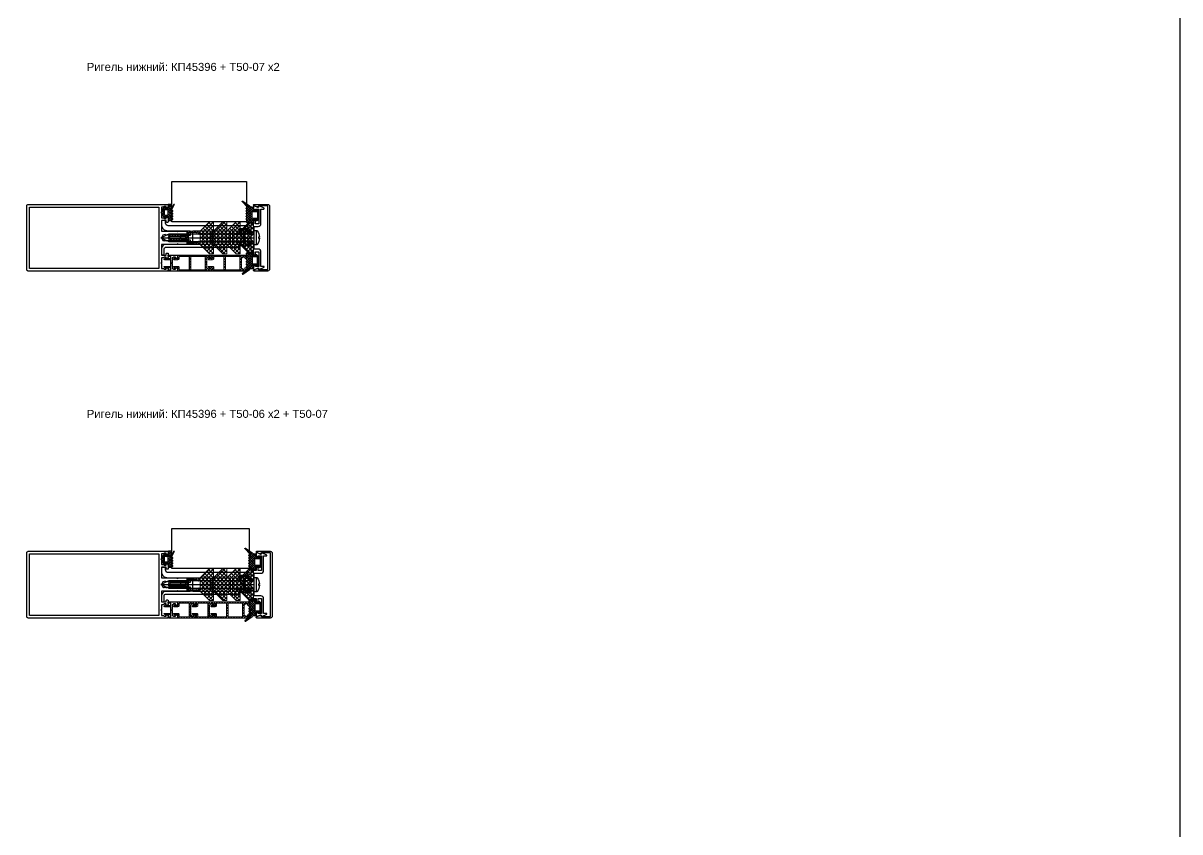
# Model space of a CAD drawing. Header units: millimetres. Extents: x 1744 to 18744, y -2272 to 2782.
# Drawn here: x 17877 to 18744, y 1364 to 1970 of the extents above; entities that cross this region are included whole.
import ezdxf

# ---------------------------------------------------------------- set-up
doc = ezdxf.new("R2010")
doc.units = ezdxf.units.MM
doc.layers.add('Steklopaket', color=5, linetype='Continuous')
doc.layers.add('подписи', color=7, linetype='Continuous')
doc.layers.add('Уплотнители', color=1, linetype='Continuous', lineweight=20)
doc.layers.add('Штриховка', color=1, linetype='Continuous', lineweight=5)
doc.styles.get("Standard").update_dxf_attribs({"font": 'arial.ttf'})

# ---------------------------------------------------------------- blocks, each defined once
blk = doc.blocks.new('КП45550')
at = {"color": 217, "true_color": 0x93278f}
blk.add_lwpolyline([(-5, 6.38, -0.198912), (-4.91, 6.59), (-4.5, 7), (-4.91, 7.41, -0.198912), (-5, 7.62), (-5, 19), (-13, 19), (-13, 15.5), (-12, 15.5, -0.414214), (-11.5, 15), (-11.5, 14.5, -0.414214), (-12, 14), (-14.43, 14, -0.116434), (-14.56, 14.03), (-15.33, 14.42, -0.284079), (-15.5, 14.69), (-15.5, 15.2, -0.414214), (-15.2, 15.5), (-14.5, 15.5), (-14.5, 17), (-14.91, 17.41, -0.198912), (-15, 17.62), (-15, 19), (-18.56, 19, -0.284079), (-18.83, 19.17), (-19, 19.5), (-19.17, 19.17, -0.284079), (-19.44, 19), (-23, 19), (-23, 17.62, -0.198912), (-23.09, 17.41), (-23.5, 17), (-23.5, 15.5), (-22.8, 15.5, -0.414214), (-22.5, 15.2), (-22.5, 14.69, -0.284079), (-22.67, 14.42), (-23.44, 14.03, -0.116434), (-23.57, 14), (-24.5, 14, -0.414214), (-25, 14.5), (-25, 119, -0.414214), (-24, 120), (24, 120, -0.414214), (25, 119), (25, 14.5, -0.414214), (24.5, 14), (23.57, 14, -0.116434), (23.44, 14.03), (22.67, 14.42, -0.284079), (22.5, 14.69), (22.5, 15.2, -0.414214), (22.8, 15.5), (23.5, 15.5), (23.5, 17), (23.09, 17.41, -0.198912), (23, 17.62), (23, 19), (19.44, 19, -0.284079), (19.17, 19.17), (19, 19.5), (18.83, 19.17, -0.284079), (18.56, 19), (15, 19), (15, 17.62, -0.198912), (14.91, 17.41), (14.5, 17), (14.5, 15.5), (15.2, 15.5, -0.414214), (15.5, 15.2), (15.5, 14.69, -0.284079), (15.33, 14.42), (14.56, 14.03, -0.116434), (14.43, 14), (12, 14, -0.414214), (11.5, 14.5), (11.5, 15, -0.414214), (12, 15.5), (13, 15.5), (13, 19), (5, 19), (5, 7.62, -0.198912), (4.91, 7.41), (4.5, 7), (4.91, 6.59, -0.198912), (5, 6.38), (5, 0.5, -0.414214), (4.5, 0), (3.12, 0, -0.198912), (2.91, 0.09), (2.09, 0.91, -0.198912), (2, 1.12), (2, 1.46, -0.284079), (2.17, 1.73), (2.5, 1.9), (2.17, 2.07, -0.284079), (2, 2.34), (2, 3.26, -0.284079), (2.17, 3.53), (2.5, 3.7), (2.17, 3.87, -0.284079), (2, 4.14), (2, 5.06, -0.284079), (2.17, 5.33), (2.5, 5.5), (2.17, 5.67, -0.284079), (2, 5.94), (2, 6.86, -0.284079), (2.17, 7.13), (2.5, 7.3), (2.17, 7.47, -0.284079), (2, 7.74), (2, 8.66, -0.284079), (2.17, 8.93), (2.5, 9.1), (2.17, 9.27, -0.284079), (2, 9.54), (2, 10.46, -0.284079), (2.17, 10.73), (2.5, 10.9), (2.17, 11.07, -0.284079), (2, 11.34), (2, 12.26, -0.284079), (2.17, 12.53), (2.5, 12.7), (2.17, 12.87, -0.284079), (2, 13.14), (2, 14.06, -0.284079), (2.17, 14.33), (2.5, 14.5), (2.17, 14.67, -0.284079), (2, 14.94), (2, 15.86, -0.284079), (2.17, 16.13), (2.5, 16.3), (2, 18), (0, 19), (-2, 18), (-2, 17.64, -0.284079), (-2.17, 17.37), (-2.5, 17.2), (-2.17, 17.03, -0.284079), (-2, 16.76), (-2, 15.84, -0.284079), (-2.17, 15.57), (-2.5, 15.4), (-2.17, 15.23, -0.284079), (-2, 14.96), (-2, 14.04, -0.284079), (-2.17, 13.77), (-2.5, 13.6), (-2.17, 13.43, -0.284079), (-2, 13.16), (-2, 12.24, -0.284079), (-2.17, 11.97), (-2.5, 11.8), (-2.17, 11.63, -0.284079), (-2, 11.36), (-2, 10.44, -0.284079), (-2.17, 10.17), (-2.5, 10), (-2.17, 9.83, -0.284079), (-2, 9.56), (-2, 8.64, -0.284079), (-2.17, 8.37), (-2.5, 8.2), (-2.17, 8.03, -0.284079), (-2, 7.76), (-2, 6.84, -0.284079), (-2.17, 6.57), (-2.5, 6.4), (-2.17, 6.23, -0.284079), (-2, 5.96), (-2, 5.04, -0.284079), (-2.17, 4.77), (-2.5, 4.6), (-2.17, 4.43, -0.284079), (-2, 4.16), (-2, 3.24, -0.284079), (-2.17, 2.97), (-2.5, 2.8), (-2.17, 2.63, -0.284079), (-2, 2.36), (-2, 1.12, -0.198912), (-2.09, 0.91), (-2.91, 0.09, -0.198912), (-3.12, 0), (-4.5, 0, -0.414214), (-5, 0.5)], format="xyb", close=True, dxfattribs=at)
blk.add_lwpolyline([(23, 21), (-23, 21), (-23, 118), (23, 118)], close=True, dxfattribs=at)
blk = doc.blocks.new('ТПУ-6001')
at = {"true_color": 0xafd9aa}
h = blk.add_hatch(dxfattribs=at)
h.set_pattern_fill('ANSI37', color=9, scale=10, angle=180, style=0)
h.set_pattern_definition([(225, (-3851.2058, 2316.4733), (0.88388348, -0.88388348), []), (315, (-3851.2058, 2316.4733), (0.88388348, 0.88388348), [])])
edge = h.paths.add_edge_path(flags=16)
edge.add_line((1.75, -1), (-1.75, -1))
edge.add_arc((-1.75, -1.25), 0.25, 90, 180)
edge.add_line((-2, -1.25), (-2, -3.75))
edge.add_arc((-1.75, -3.75), 0.25, 180, 270)
edge.add_line((-1.75, -4), (1.75, -4))
edge.add_arc((1.75, -3.75), 0.25, 270, 360)
edge.add_line((2, -3.75), (2, -1.25))
edge.add_arc((1.75, -1.25), 0.25, 0, 90)
edge = h.paths.add_edge_path()
edge.add_line((2.37, -5.66), (4.04, -6.57))
edge.add_arc((4.16, -6.35), 0.25, 241.51963, 270)
edge.add_line((4.16, -6.6), (5.75, -6.6))
edge.add_arc((5.75, -6.35), 0.25, 270, 360)
edge.add_line((6, -6.35), (6, -4.25))
edge.add_arc((5.75, -4.25), 0.25, 0, 90)
edge.add_line((5.75, -4), (3.25, -4))
edge.add_arc((3.25, -3.75), 0.25, 180, 270, ccw=False)
edge.add_line((3, -3.75), (3, -2.25))
edge.add_arc((3.25, -2.25), 0.25, 90, 180, ccw=False)
edge.add_line((3.25, -2), (3.9, -2))
edge.add_arc((3.9, -1.75), 0.25, 270, 405.06464)
edge.add_line((4.08, -1.57), (2.57, -0.07))
edge.add_arc((2.4, -0.25), 0.25, 45.06464, 90)
edge.add_line((2.4, 0), (-2.4, 0))
edge.add_arc((-2.4, -0.25), 0.25, 90, 134.93536)
edge.add_line((-2.57, -0.07), (-4.08, -1.57))
edge.add_arc((-3.9, -1.75), 0.25, 134.93536, 270)
edge.add_line((-3.9, -2), (-3.25, -2))
edge.add_arc((-3.25, -2.25), 0.25, 0, 90, ccw=False)
edge.add_line((-3, -2.25), (-3, -3.75))
edge.add_arc((-3.25, -3.75), 0.25, -90, 0, ccw=False)
edge.add_line((-3.25, -4), (-5.75, -4))
edge.add_arc((-5.75, -4.25), 0.25, 90, 180)
edge.add_line((-6, -4.25), (-6, -6.5))
edge.add_arc((-5.75, -6.5), 0.25, 180, 225)
edge.add_line((-5.93, -6.67), (-5.18, -7.42))
edge.add_arc((-5, -7.25), 0.25, 225, 315)
edge.add_line((-4.82, -7.42), (-4.18, -6.78))
edge.add_arc((-4, -6.95), 0.25, 45, 135, ccw=False)
edge.add_line((-3.82, -6.78), (-3.18, -7.42))
edge.add_arc((-3, -7.25), 0.25, 225, 315)
edge.add_line((-2.82, -7.42), (-2.18, -6.78))
edge.add_arc((-2, -6.95), 0.25, 45, 135, ccw=False)
edge.add_line((-1.82, -6.78), (-1.18, -7.42))
edge.add_arc((-1, -7.25), 0.25, 225, 315)
edge.add_line((-0.82, -7.42), (-0.18, -6.78))
edge.add_arc((0, -6.95), 0.25, 45, 135, ccw=False)
edge.add_line((0.18, -6.78), (0.82, -7.42))
edge.add_arc((1, -7.25), 0.25, 225, 315)
edge.add_line((1.18, -7.42), (1.87, -6.73))
edge.add_arc((2.04, -6.91), 0.25, 61.51963, 135, ccw=False)
edge.add_line((2.16, -6.69), (5.63, -8.57))
edge.add_arc((5.75, -8.35), 0.25, 241.51963, 421.51963)
edge.add_line((5.87, -8.13), (2.13, -6.1))
edge.add_arc((2.25, -5.88), 0.25, 61.51963, 241.51963, ccw=False)
at = {"color": 9, "true_color": 0xafd9aa}
for points in [[(2.37, -5.66), (4.04, -6.57, 0.124913), (4.16, -6.6), (5.75, -6.6, 0.414214), (6, -6.35), (6, -4.25, 0.414214), (5.75, -4), (3.25, -4, -0.414214), (3, -3.75), (3, -2.25, -0.414214), (3.25, -2), (3.9, -2, 0.668587), (4.08, -1.57), (2.57, -0.07, 0.198619), (2.4, 0), (-2.4, 0, 0.198619), (-2.57, -0.07), (-4.08, -1.57, 0.668587), (-3.9, -2), (-3.25, -2, -0.414214), (-3, -2.25), (-3, -3.75, -0.414214), (-3.25, -4), (-5.75, -4, 0.414214), (-6, -4.25), (-6, -6.5, 0.198912), (-5.93, -6.67), (-5.18, -7.42, 0.414214), (-4.82, -7.42), (-4.18, -6.78, -0.414214), (-3.82, -6.78), (-3.18, -7.42, 0.414214), (-2.82, -7.42), (-2.18, -6.78, -0.414214), (-1.82, -6.78), (-1.18, -7.42, 0.414214), (-0.82, -7.42), (-0.18, -6.78, -0.414214), (0.18, -6.78), (0.82, -7.42, 0.414214), (1.18, -7.42), (1.87, -6.73, -0.332076), (2.16, -6.69), (5.63, -8.57, 1), (5.87, -8.13), (2.13, -6.1, -1)], [(1.75, -1), (-1.75, -1, 0.414214), (-2, -1.25), (-2, -3.75, 0.414214), (-1.75, -4), (1.75, -4, 0.414214), (2, -3.75), (2, -1.25, 0.414214)]]:
    blk.add_lwpolyline(points, format="xyb", close=True, dxfattribs=at)
blk = doc.blocks.new('КПС 758')
blk.add_lwpolyline([(-23.77, 2.33, 0.414214), (-23.63, 1.93), (-22.87, 1.58, -0.414214), (-22.73, 1.18), (-23.97, -1.49, 0.548619), (-23.7, -1.92), (-21.57, -1.92, 0.116434), (-21.44, -1.89), (-20.67, -1.5, 0.284079), (-20.5, -1.23), (-20.5, -0.72, 0.414214), (-20.8, -0.42), (-21.5, -0.42), (-21.5, 2.08), (-10.5, 2.08), (-10.5, -0.42), (-13.2, -0.42, 0.414214), (-13.5, -0.72), (-13.5, -1.23, 0.284079), (-13.33, -1.5), (-12.56, -1.89, 0.116434), (-12.43, -1.92), (-10.5, -1.92), (-10.5, -2.92, 0.414214), (-9.5, -3.92), (9.5, -3.92, 0.414214), (10.5, -2.92), (10.5, -1.92), (12.43, -1.92, 0.116434), (12.56, -1.89), (13.33, -1.5, 0.284079), (13.5, -1.23), (13.5, -0.72, 0.414214), (13.2, -0.42), (10.5, -0.42), (10.5, 2.08), (21.5, 2.08), (21.5, -0.42), (20.8, -0.42, 0.414214), (20.5, -0.72), (20.5, -1.23, 0.284079), (20.67, -1.5), (21.44, -1.89, 0.116434), (21.57, -1.92), (23.7, -1.92, 0.548619), (23.97, -1.49), (22.73, 1.18, -0.414214), (22.87, 1.58), (23.63, 1.93, 0.414214), (23.77, 2.33), (22.1, 5.91, 0.291473), (21.83, 6.08), (21.8, 6.08, 0.414214), (21.5, 5.78), (21.5, 3.58), (10.5, 3.58, 0.414214), (8.5, 1.58), (8.5, -1.42), (0.62, -1.42, 0.198912), (0.41, -1.51), (0, -1.92), (-0.41, -1.51, 0.198912), (-0.62, -1.42), (-8.5, -1.42), (-8.5, 1.58, 0.414214), (-10.5, 3.58), (-21.5, 3.58), (-21.5, 5.78, 0.414214), (-21.8, 6.08), (-21.83, 6.08, 0.291473), (-22.1, 5.91)], format="xyb", close=True)
blk = doc.blocks.new('ТПУ-007ММ')
at = {"true_color": 0xafd9aa}
h = blk.add_hatch(dxfattribs=at)
h.set_pattern_fill('ANSI37', color=9, scale=10, angle=180, style=0)
h.set_pattern_definition([(225, (-3851.0623, 2334.4012), (0.88388348, -0.88388348), []), (315, (-3851.0623, 2334.4012), (0.88388348, 0.88388348), [])])
edge = h.paths.add_edge_path(flags=16)
edge.add_line((2.1, -1), (-2.1, -1))
edge.add_arc((-2.1, -1.5), 0.5, 90, 180)
edge.add_line((-2.6, -1.5), (-2.6, -4.5))
edge.add_arc((-2.1, -4.5), 0.5, 180, 270)
edge.add_line((-2.1, -5), (2.1, -5))
edge.add_arc((2.1, -4.5), 0.5, 270, 360)
edge.add_line((2.6, -4.5), (2.6, -1.5))
edge.add_arc((2.1, -1.5), 0.5, 0, 90)
edge = h.paths.add_edge_path()
edge.add_arc((-3.85, -2.25), 0.25, 0, 90, ccw=False)
edge.add_line((-3.6, -2.25), (-3.6, -3.75))
edge.add_arc((-3.85, -3.75), 0.25, -90, 0, ccw=False)
edge.add_line((-3.85, -4), (-5.75, -4))
edge.add_arc((-5.75, -4.25), 0.25, 90, 180)
edge.add_line((-6, -4.25), (-6, -8.62))
edge.add_arc((-5.8, -8.62), 0.2, 180, 225)
edge.add_line((-5.94, -8.76), (-5.18, -9.53))
edge.add_arc((-5, -9.35), 0.25, 225, 315)
edge.add_line((-4.82, -9.53), (-4.18, -8.88))
edge.add_arc((-4, -9.06), 0.25, 45, 135, ccw=False)
edge.add_line((-3.82, -8.88), (-3.18, -9.53))
edge.add_arc((-3, -9.35), 0.25, 225, 315)
edge.add_line((-2.82, -9.53), (-2.18, -8.88))
edge.add_arc((-2, -9.06), 0.25, 45, 135, ccw=False)
edge.add_line((-1.82, -8.88), (-1.18, -9.53))
edge.add_arc((-1, -9.35), 0.25, 225, 315)
edge.add_line((-0.82, -9.53), (-0.18, -8.88))
edge.add_arc((0, -9.06), 0.25, 45, 135, ccw=False)
edge.add_line((0.18, -8.88), (0.82, -9.53))
edge.add_arc((1, -9.35), 0.25, 225, 315)
edge.add_line((1.18, -9.53), (1.82, -8.88))
edge.add_arc((2, -9.06), 0.25, 45, 135, ccw=False)
edge.add_line((2.18, -8.88), (2.82, -9.53))
edge.add_arc((3, -9.35), 0.25, 225, 315)
edge.add_line((3.18, -9.53), (3.82, -8.88))
edge.add_arc((4, -9.06), 0.25, 45, 135, ccw=False)
edge.add_line((4.18, -8.88), (4.82, -9.53))
edge.add_arc((5, -9.35), 0.25, 225, 315)
edge.add_line((5.18, -9.53), (5.82, -8.88))
edge.add_arc((6, -9.06), 0.25, 45, 135, ccw=False)
edge.add_line((6.18, -8.88), (9.82, -12.42))
edge.add_arc((10, -12.25), 0.25, 225, 315)
edge.add_line((10.18, -12.42), (10.39, -12.21))
edge.add_arc((10.21, -12.04), 0.25, 315, 380.22486)
edge.add_line((10.44, -11.95), (6.8, -7.06))
edge.add_arc((10, -4.67), 4, 180, 216.76049, ccw=False)
edge.add_line((6, -4.67), (6, -4.3))
edge.add_arc((5.7, -4.3), 0.3, 360, 450)
edge.add_line((5.7, -4), (3.85, -4))
edge.add_arc((3.85, -3.75), 0.25, 180, 270, ccw=False)
edge.add_line((3.6, -3.75), (3.6, -2.25))
edge.add_arc((3.85, -2.25), 0.25, 90, 180, ccw=False)
edge.add_line((3.85, -2), (4.1, -2))
edge.add_arc((4.1, -1.75), 0.25, 270, 405.06464)
edge.add_line((4.28, -1.57), (2.57, -0.07))
edge.add_arc((2.4, -0.25), 0.25, 45.06464, 90)
edge.add_line((2.4, 0), (-2.4, 0))
edge.add_arc((-2.4, -0.25), 0.25, 90, 134.93536)
edge.add_line((-2.57, -0.07), (-4.28, -1.57))
edge.add_arc((-4.1, -1.75), 0.25, 134.93536, 270)
edge.add_line((-4.1, -2), (-3.85, -2))
at = {"color": 9, "true_color": 0xafd9aa}
for points in [[(-3.85, -2, -0.414214), (-3.6, -2.25), (-3.6, -3.75, -0.414214), (-3.85, -4), (-5.75, -4, 0.414214), (-6, -4.25), (-6, -8.62, 0.198912), (-5.94, -8.76), (-5.18, -9.53, 0.414214), (-4.82, -9.53), (-4.18, -8.88, -0.414214), (-3.82, -8.88), (-3.18, -9.53, 0.414214), (-2.82, -9.53), (-2.18, -8.88, -0.414214), (-1.82, -8.88), (-1.18, -9.53, 0.414214), (-0.82, -9.53), (-0.18, -8.88, -0.414214), (0.18, -8.88), (0.82, -9.53, 0.414214), (1.18, -9.53), (1.82, -8.88, -0.414214), (2.18, -8.88), (2.82, -9.53, 0.414214), (3.18, -9.53), (3.82, -8.88, -0.414214), (4.18, -8.88), (4.82, -9.53, 0.414214), (5.18, -9.53), (5.82, -8.88, -0.414214), (6.18, -8.88), (9.82, -12.42, 0.414214), (10.18, -12.42), (10.39, -12.21, 0.292538), (10.44, -11.95), (6.8, -7.06, -0.161788), (6, -4.67), (6, -4.3, 0.414214), (5.7, -4), (3.85, -4, -0.414214), (3.6, -3.75), (3.6, -2.25, -0.414214), (3.85, -2), (4.1, -2, 0.668587), (4.28, -1.57), (2.57, -0.07, 0.198619), (2.4, 0), (-2.4, 0, 0.198619), (-2.57, -0.07), (-4.28, -1.57, 0.668587), (-4.1, -2)], [(2.1, -1), (-2.1, -1, 0.414214), (-2.6, -1.5), (-2.6, -4.5, 0.414214), (-2.1, -5), (2.1, -5, 0.414214), (2.6, -4.5), (2.6, -1.5, 0.414214)]]:
    blk.add_lwpolyline(points, format="xyb", close=True, dxfattribs=at)
blk = doc.blocks.new('КП45309')
at = {"color": 0}
blk.add_lwpolyline([(-23.5, 2.52), (23.5, 2.52, -0.414214), (25, 1.02), (25, -9.08, -0.802585), (24.24, -9.24), (23.17, -6.95, -0.401559), (23.48, -6.03, 0.279739), (23.8, -5.5), (23.8, 1.32), (-23.8, 1.32), (-23.8, -5.5, 0.279739), (-23.48, -6.03, -0.401559), (-23.17, -6.95), (-24.24, -9.24, -0.802585), (-25, -9.08), (-25, 1.02, -0.414214)], format="xyb", close=True, dxfattribs=at)
blk = doc.blocks.new('ВС 5.5х70 А2 DIN7981')
for p, q in [((0, 0), (0, -70)), ((-5.4, -71.69), (5.4, -71.69))]:
    blk.add_line(p, q)
for points in [[(2.75, -70), (2.75, -5.9), (0, 0), (-2.75, -5.9), (-2.75, -70)], [(-2.75, -66.67), (2.75, -61.17), (2.75, -58.88), (-2.75, -64.38)]]:
    blk.add_lwpolyline(points, close=True)
blk.add_lwpolyline([(-0.39, -73.94, -0.161849), (-5.22, -72.08, -0.223888), (-5.4, -71.69), (-5.4, -70), (5.4, -70), (5.4, -71.69, -0.223888), (5.22, -72.08, -0.161849), (0.39, -73.94), (0.39, -73.24), (-0.39, -73.24)], format="xyb", close=True)
blk = doc.blocks.new('КП45396')
blk.add_lwpolyline([(-2.5, 0), (-2.5, -4.67, -0.668179), (-3.06, -4.9), (-3.71, -4.25, -0.414214), (-3.71, -3.83), (-3.65, -3.76, 0.198912), (-3.5, -3.41), (-3.5, 0), (-5, 0), (-5, -1.7, -0.414214), (-5.3, -2), (-5.7, -2, -0.414214), (-6, -1.7), (-6, -1.7), (-6, 4.5, -0.414214), (-5.5, 5), (-4.57, 5, -0.116434), (-4.44, 4.97), (-3.67, 4.58, -0.284079), (-3.5, 4.31), (-3.5, 3.8, -0.414214), (-3.8, 3.5), (-4.5, 3.5), (-4.5, 2), (-4.09, 1.59, -0.198912), (-4, 1.38), (-4, 1), (-0.44, 1, -0.284079), (-0.17, 0.83), (0, 0.5), (0.17, 0.83, -0.284079), (0.44, 1), (4, 1), (4, 1.38, -0.198912), (4.09, 1.59), (4.5, 2), (4.5, 3.5), (3.8, 3.5, -0.414214), (3.5, 3.8), (3.5, 4.31, -0.284079), (3.67, 4.58), (4.44, 4.97, -0.116434), (4.57, 5), (5.5, 5, -0.414214), (6, 4.5), (6, -1.7), (6, -1.7, -0.414214), (5.7, -2), (5.3, -2, -0.414214), (5, -1.7), (5, 0), (3.5, 0), (3.5, -3.41, 0.198912), (3.65, -3.76), (3.71, -3.83, -0.414214), (3.71, -4.25), (3.06, -4.9, -0.668179), (2.5, -4.67), (2.5, 0)], format="xyb", close=True)
blk = doc.blocks.new('Т50-07')
at = {"layer": 'Штриховка', "lineweight": 5}
h = blk.add_hatch(dxfattribs=at)
h.set_pattern_fill('ANSI37', color=256, scale=11.2, angle=90, style=0)
h.set_pattern_definition([(135, (-11406.9071, 3792.9893), (-0.9899495, -0.9899495), []), (225, (-11406.9071, 3792.9893), (0.9899495, -0.9899495), [])])
h.paths.add_polyline_path([(1.2, 5), (1.2, -5), (12, -5), (12, 5)], flags=16)
edge = h.paths.add_edge_path()
edge.add_line((0, 5), (-7.5, 5))
edge.add_line((-7.5, 5), (-7.5, 3.5))
edge.add_arc((-8.5, 3.5), 1, -90, 0, ccw=False)
edge.add_line((-8.5, 2.5), (-11.48, 2.5))
edge.add_arc((-11.48, 2.82), 0.317, 135, 270, ccw=False)
edge.add_line((-11.71, 3.04), (-11.04, 3.71))
edge.add_arc((-10.82, 3.5), 0.3, 45, 135, ccw=False)
edge.add_line((-10.61, 3.71), (-10.4, 3.5))
edge.add_line((-10.4, 3.5), (-8.5, 3.5))
edge.add_line((-8.5, 3.5), (-8.5, 4.8))
edge.add_arc((-8.5, 5.1), 0.3, 180, 270, ccw=False)
edge.add_line((-8.8, 5.1), (-8.8, 5.7))
edge.add_arc((-8.5, 5.7), 0.3, 90, 180, ccw=False)
edge.add_line((-8.5, 6), (16.7, 6))
edge.add_arc((16.7, 5.5), 0.5, 0, 90, ccw=False)
edge.add_line((17.2, 5.5), (17.2, 4.57))
edge.add_arc((16.9, 4.57), 0.3, -26.56505, 0, ccw=False)
edge.add_line((17.17, 4.44), (16.78, 3.67))
edge.add_arc((16.51, 3.8), 0.3, 270, 333.43495, ccw=False)
edge.add_line((16.51, 3.5), (16, 3.5))
edge.add_arc((16, 3.8), 0.3, 180, 270, ccw=False)
edge.add_line((15.7, 3.8), (15.7, 4.5))
edge.add_line((15.7, 4.5), (14.2, 4.5))
edge.add_line((14.2, 4.5), (13.79, 4.09))
edge.add_arc((13.58, 4.3), 0.3, 270, 315, ccw=False)
edge.add_line((13.58, 4), (13.2, 4))
edge.add_line((13.2, 4), (13.2, 0.62))
edge.add_arc((12.9, 0.62), 0.3, -45, 0, ccw=False)
edge.add_line((13.11, 0.41), (12.7, 0))
edge.add_line((12.7, 0), (13.11, -0.41))
edge.add_arc((12.9, -0.62), 0.3, 0, 45, ccw=False)
edge.add_line((13.2, -0.62), (13.2, -4))
edge.add_line((13.2, -4), (13.58, -4))
edge.add_arc((13.58, -4.3), 0.3, 45, 90, ccw=False)
edge.add_line((13.79, -4.09), (14.2, -4.5))
edge.add_line((14.2, -4.5), (15.7, -4.5))
edge.add_line((15.7, -4.5), (15.7, -3.8))
edge.add_arc((16, -3.8), 0.3, 90, 180, ccw=False)
edge.add_line((16, -3.5), (16.51, -3.5))
edge.add_arc((16.51, -3.8), 0.3, 26.56505, 90, ccw=False)
edge.add_line((16.78, -3.67), (17.17, -4.44))
edge.add_arc((16.9, -4.57), 0.3, 0, 26.56505, ccw=False)
edge.add_line((17.2, -4.57), (17.2, -5.5))
edge.add_arc((16.7, -5.5), 0.5, -90, 0, ccw=False)
edge.add_line((16.7, -6), (-8.5, -6))
edge.add_arc((-8.5, -5.7), 0.3, 180, 270, ccw=False)
edge.add_line((-8.8, -5.7), (-8.8, -5.1))
edge.add_arc((-8.5, -5.1), 0.3, 90, 180, ccw=False)
edge.add_line((-8.5, -4.8), (-8.5, -3.5))
edge.add_line((-8.5, -3.5), (-10.4, -3.5))
edge.add_line((-10.4, -3.5), (-10.61, -3.71))
edge.add_arc((-10.82, -3.5), 0.3, 225, 315, ccw=False)
edge.add_line((-11.04, -3.71), (-11.71, -3.04))
edge.add_arc((-11.48, -2.82), 0.317, 90, 225, ccw=False)
edge.add_line((-11.48, -2.5), (-8.5, -2.5))
edge.add_arc((-8.5, -3.5), 1, 0, 90, ccw=False)
edge.add_line((-7.5, -3.5), (-7.5, -5))
edge.add_line((-7.5, -5), (0, -5))
edge.add_line((0, -5), (0, 5))
at = {"layer": 'Уплотнители'}
blk.add_lwpolyline([(0, 5), (-7.5, 5), (-7.5, 3.5, -0.414214), (-8.5, 2.5), (-11.48, 2.5, -0.668179), (-11.71, 3.04), (-11.04, 3.71, -0.414214), (-10.61, 3.71), (-10.4, 3.5), (-8.5, 3.5), (-8.5, 4.8, -0.414214), (-8.8, 5.1), (-8.8, 5.7, -0.414214), (-8.5, 6), (16.7, 6, -0.414214), (17.2, 5.5), (17.2, 4.57, -0.116434), (17.17, 4.44), (16.78, 3.67, -0.284079), (16.51, 3.5), (16, 3.5, -0.414214), (15.7, 3.8), (15.7, 4.5), (14.2, 4.5), (13.79, 4.09, -0.198912), (13.58, 4), (13.2, 4), (13.2, 0.62, -0.198912), (13.11, 0.41), (12.7, 0), (13.11, -0.41, -0.198912), (13.2, -0.62), (13.2, -4), (13.58, -4, -0.198912), (13.79, -4.09), (14.2, -4.5), (15.7, -4.5), (15.7, -3.8, -0.414214), (16, -3.5), (16.51, -3.5, -0.284079), (16.78, -3.67), (17.17, -4.44, -0.116434), (17.2, -4.57), (17.2, -5.5, -0.414214), (16.7, -6), (-8.5, -6, -0.414214), (-8.8, -5.7), (-8.8, -5.1, -0.414214), (-8.5, -4.8), (-8.5, -3.5), (-10.4, -3.5), (-10.61, -3.71, -0.414214), (-11.04, -3.71), (-11.71, -3.04, -0.668179), (-11.48, -2.5), (-8.5, -2.5, -0.414214), (-7.5, -3.5), (-7.5, -5), (0, -5)], format="xyb", close=True, dxfattribs=at)
blk.add_lwpolyline([(1.2, 5), (1.2, -5), (12, -5), (12, 5)], close=True, dxfattribs=at)
blk = doc.blocks.new('КПС 575')
blk.add_lwpolyline([(-23.77, 3.16, 0.414214), (-23.63, 2.76), (-22.87, 2.41, -0.414214), (-22.73, 2.01), (-23.97, -0.66, 0.548619), (-23.7, -1.09), (-21.57, -1.09, 0.116434), (-21.44, -1.06), (-20.67, -0.67, 0.284079), (-20.5, -0.4), (-20.5, 0.11, 0.414214), (-20.8, 0.41), (-21.5, 0.41), (-21.5, 2.91), (-10.5, 2.91), (-10.5, 0.41), (-13.2, 0.41, 0.414214), (-13.5, 0.11), (-13.5, -0.4, 0.284079), (-13.33, -0.67), (-12.56, -1.06, 0.116434), (-12.43, -1.09), (-10.5, -1.09), (-10.5, -4.09, 0.414214), (-9.5, -5.09), (9.5, -5.09, 0.414214), (10.5, -4.09), (10.5, -1.09), (12.43, -1.09, 0.116434), (12.56, -1.06), (13.33, -0.67, 0.284079), (13.5, -0.4), (13.5, 0.11, 0.414214), (13.2, 0.41), (10.5, 0.41), (10.5, 2.91), (21.5, 2.91), (21.5, 0.41), (20.8, 0.41, 0.414214), (20.5, 0.11), (20.5, -0.4, 0.284079), (20.67, -0.67), (21.44, -1.06, 0.116434), (21.57, -1.09), (23.7, -1.09, 0.548619), (23.97, -0.66), (22.73, 2.01, -0.414214), (22.87, 2.41), (23.63, 2.76, 0.414214), (23.77, 3.16), (22.1, 6.74, 0.291473), (21.83, 6.91), (21.8, 6.91, 0.414214), (21.5, 6.61), (21.5, 4.41), (10.5, 4.41, 0.414214), (8.5, 2.41), (8.5, -2.59), (0.62, -2.59, 0.198912), (0.41, -2.68), (0, -3.09), (-0.41, -2.68, 0.198912), (-0.62, -2.59), (-8.5, -2.59), (-8.5, 2.41, 0.414214), (-10.5, 4.41), (-21.5, 4.41), (-21.5, 6.61, 0.414214), (-21.8, 6.91), (-21.83, 6.91, 0.291473), (-22.1, 6.74)], format="xyb", close=True)
blk = doc.blocks.new('Т50-06')
at = {"layer": 'Штриховка', "lineweight": 5}
h = blk.add_hatch(dxfattribs=at)
h.set_pattern_fill('ANSI37', color=256, scale=11.2, angle=90, style=0)
h.set_pattern_definition([(135, (-11417.5478, 3829.3933), (-0.9899495, -0.9899495), []), (225, (-11417.5478, 3829.3933), (0.9899495, -0.9899495), [])])
edge = h.paths.add_edge_path()
edge.add_line((2.81, 0), (3.22, -0.41))
edge.add_arc((3.01, -0.62), 0.3, 0, 45, ccw=False)
edge.add_line((3.31, -0.62), (3.31, -4))
edge.add_line((3.31, -4), (3.68, -4))
edge.add_arc((3.68, -4.3), 0.3, 45, 90, ccw=False)
edge.add_line((3.9, -4.09), (4.31, -4.5))
edge.add_line((4.31, -4.5), (5.81, -4.5))
edge.add_line((5.81, -4.5), (5.81, -3.8))
edge.add_arc((6.11, -3.8), 0.3, 90, 180, ccw=False)
edge.add_line((6.11, -3.5), (6.62, -3.5))
edge.add_arc((6.62, -3.8), 0.3, 26.56505, 90, ccw=False)
edge.add_line((6.89, -3.67), (7.28, -4.44))
edge.add_arc((7.01, -4.57), 0.3, 0, 26.56505, ccw=False)
edge.add_line((7.31, -4.57), (7.31, -6))
edge.add_line((7.31, -6), (-6.69, -6))
edge.add_line((-6.69, -6), (-6.69, -5.1))
edge.add_arc((-6.39, -5.1), 0.3, 90, 180, ccw=False)
edge.add_line((-6.39, -4.8), (-6.39, -3.5))
edge.add_line((-6.39, -3.5), (-8.29, -3.5))
edge.add_line((-8.29, -3.5), (-8.5, -3.71))
edge.add_arc((-8.72, -3.5), 0.3, 225, 315, ccw=False)
edge.add_line((-8.93, -3.71), (-9.6, -3.04))
edge.add_arc((-9.37, -2.82), 0.317, 90, 225, ccw=False)
edge.add_line((-9.37, -2.5), (-6.39, -2.5))
edge.add_arc((-6.39, -3.5), 1, 0, 90, ccw=False)
edge.add_line((-5.39, -3.5), (-5.39, -5))
edge.add_line((-5.39, -5), (2.11, -5))
edge.add_line((2.11, -5), (2.11, 5))
edge.add_line((2.11, 5), (-5.39, 5))
edge.add_line((-5.39, 5), (-5.39, 3.5))
edge.add_arc((-6.39, 3.5), 1, -90, 0, ccw=False)
edge.add_line((-6.39, 2.5), (-9.37, 2.5))
edge.add_arc((-9.37, 2.82), 0.317, 135, 270, ccw=False)
edge.add_line((-9.6, 3.04), (-8.93, 3.71))
edge.add_arc((-8.72, 3.5), 0.3, 45, 135, ccw=False)
edge.add_line((-8.5, 3.71), (-8.29, 3.5))
edge.add_line((-8.29, 3.5), (-6.39, 3.5))
edge.add_line((-6.39, 3.5), (-6.39, 4.8))
edge.add_arc((-6.39, 5.1), 0.3, 180, 270, ccw=False)
edge.add_line((-6.69, 5.1), (-6.69, 6))
edge.add_line((-6.69, 6), (7.31, 6))
edge.add_line((7.31, 6), (7.31, 4.57))
edge.add_arc((7.01, 4.57), 0.3, -26.56505, 0, ccw=False)
edge.add_line((7.28, 4.44), (6.89, 3.67))
edge.add_arc((6.62, 3.8), 0.3, 270, 333.43495, ccw=False)
edge.add_line((6.62, 3.5), (6.11, 3.5))
edge.add_arc((6.11, 3.8), 0.3, 180, 270, ccw=False)
edge.add_line((5.81, 3.8), (5.81, 4.5))
edge.add_line((5.81, 4.5), (4.31, 4.5))
edge.add_line((4.31, 4.5), (3.9, 4.09))
edge.add_arc((3.68, 4.3), 0.3, 270, 315, ccw=False)
edge.add_line((3.68, 4), (3.31, 4))
edge.add_line((3.31, 4), (3.31, 0.62))
edge.add_arc((3.01, 0.62), 0.3, 315, 360, ccw=False)
edge.add_line((3.22, 0.41), (2.81, 0))
at = {"layer": 'Уплотнители'}
blk.add_lwpolyline([(2.81, 0), (3.22, -0.41, -0.198912), (3.31, -0.62), (3.31, -4), (3.68, -4, -0.198912), (3.9, -4.09), (4.31, -4.5), (5.81, -4.5), (5.81, -3.8, -0.414214), (6.11, -3.5), (6.62, -3.5, -0.284079), (6.89, -3.67), (7.28, -4.44, -0.116434), (7.31, -4.57), (7.31, -6), (-6.69, -6), (-6.69, -5.1, -0.414214), (-6.39, -4.8), (-6.39, -3.5), (-8.29, -3.5), (-8.5, -3.71, -0.414214), (-8.93, -3.71), (-9.6, -3.04, -0.668179), (-9.37, -2.5), (-6.39, -2.5, -0.414214), (-5.39, -3.5), (-5.39, -5), (2.11, -5), (2.11, 5), (-5.39, 5), (-5.39, 3.5, -0.414214), (-6.39, 2.5), (-9.37, 2.5, -0.668179), (-9.6, 3.04), (-8.93, 3.71, -0.414214), (-8.5, 3.71), (-8.29, 3.5), (-6.39, 3.5), (-6.39, 4.8, -0.414214), (-6.69, 5.1), (-6.69, 6), (7.31, 6), (7.31, 4.57, -0.116434), (7.28, 4.44), (6.89, 3.67, -0.284079), (6.62, 3.5), (6.11, 3.5, -0.414214), (5.81, 3.8), (5.81, 4.5), (4.31, 4.5), (3.9, 4.09, -0.198912), (3.68, 4), (3.31, 4), (3.31, 0.62, -0.198912), (3.22, 0.41), (2.81, 0)], format="xyb", dxfattribs=at)
blk = doc.blocks.new('КПС 1126')
at = {"color": 0}
for points in [[(-42.48, -3.67, -0.284079), (-42.21, -3.5), (-41.7, -3.5, -0.414214), (-41.4, -3.8), (-41.4, -5.2), (-37.9, -5.2), (-37.9, -0.62, -0.198912), (-37.81, -0.41), (-37.4, 0), (-37.81, 0.41, -0.198912), (-37.9, 0.62), (-37.9, 5.2), (-41.4, 5.2), (-41.4, 3.8, -0.414214), (-41.7, 3.5), (-42.21, 3.5, -0.284079), (-42.48, 3.67), (-42.87, 4.44, -0.116434), (-42.9, 4.57), (-42.9, 7), (-48.9, 7, -0.414214), (-49.4, 7.5), (-49.4, 8.5, -0.414214), (-48.9, 9), (10.6, 9, 0.414214), (12.6, 11), (12.6, 12.3, -0.414214), (13.1, 12.8), (15.1, 12.8, -0.414214), (15.6, 12.3), (15.6, 9.7, -0.414214), (11.1, 5.2), (-5.9, 5.2), (-5.9, 1.6), (0, 1.6, -1), (0, -1.6), (-5.9, -1.6), (-5.9, -5.2), (12.6, -5.2, -0.414213), (15.6, -8.2), (15.6, -12.3, -0.414214), (15.1, -12.8), (14.1, -12.8, -0.414213), (13.6, -12.3), (13.6, -8.2, 0.414213), (12.6, -7.2), (-42.4, -7.2, -0.414214), (-42.9, -6.7), (-42.9, -4.57, -0.116434), (-42.87, -4.44)], [(-22.9, -5.2), (-22.9, -0.62, -0.198912), (-22.81, -0.41), (-22.4, 0), (-22.81, 0.41, -0.198912), (-22.9, 0.62), (-22.9, 5.2), (-35.9, 5.2), (-35.9, -5.2)], [(-7.81, 0.41, -0.198912), (-7.9, 0.62), (-7.9, 5.2), (-20.9, 5.2), (-20.9, -5.2), (-7.9, -5.2), (-7.9, -0.62, -0.198912), (-7.81, -0.41), (-7.4, 0)]]:
    blk.add_lwpolyline(points, format="xyb", close=True, dxfattribs=at)
blk = doc.blocks.new('Т50-04')
at = {"layer": 'Штриховка', "lineweight": 5}
h = blk.add_hatch(dxfattribs=at)
h.set_pattern_fill('ANSI37', color=256, scale=0.4, angle=90, style=0)
h.set_pattern_definition([(135, (70.9065, -539.6547), (-0.8980256, -0.8980256), []), (225, (70.9065, -539.6547), (0.8980256, -0.8980256), [])])
edge = h.paths.add_edge_path()
edge.add_line((0.7, 0), (1.11, 0.41))
edge.add_arc((0.9, 0.62), 0.3, 315, 360)
edge.add_line((1.2, 0.62), (1.2, 4))
edge.add_line((1.2, 4), (1.58, 4))
edge.add_arc((1.58, 4.3), 0.3, 270, 315)
edge.add_line((1.79, 4.09), (2.2, 4.5))
edge.add_line((2.2, 4.5), (3.7, 4.5))
edge.add_line((3.7, 4.5), (3.7, 3.8))
edge.add_arc((4, 3.8), 0.3, 180, 270)
edge.add_line((4, 3.5), (4.51, 3.5))
edge.add_arc((4.51, 3.8), 0.3, 270, 333.43495)
edge.add_line((4.78, 3.67), (5.17, 4.44))
edge.add_arc((4.9, 4.57), 0.3, 333.43495, 360)
edge.add_line((5.2, 4.57), (5.2, 5.5))
edge.add_arc((4.7, 5.5), 0.5, 360, 450)
edge.add_line((4.7, 6), (-2.5, 6))
edge.add_arc((-2.5, 5.7), 0.3, 90, 180)
edge.add_line((-2.8, 5.7), (-2.8, 5.1))
edge.add_arc((-2.5, 5.1), 0.3, 180, 270)
edge.add_line((-2.5, 4.8), (-2.5, 3.5))
edge.add_line((-2.5, 3.5), (-4.4, 3.5))
edge.add_line((-4.4, 3.5), (-4.61, 3.71))
edge.add_arc((-4.82, 3.5), 0.3, 405, 495)
edge.add_line((-5.04, 3.71), (-5.71, 3.04))
edge.add_arc((-5.48, 2.82), 0.317, 135, 270)
edge.add_line((-5.48, 2.5), (-2.5, 2.5))
edge.add_arc((-2.5, 3.5), 1, 270, 360)
edge.add_line((-1.5, 3.5), (-1.5, 5))
edge.add_line((-1.5, 5), (0, 5))
edge.add_line((0, 5), (0, -5))
edge.add_line((0, -5), (-1.5, -5))
edge.add_line((-1.5, -5), (-1.5, -3.5))
edge.add_arc((-2.5, -3.5), 1, 360, 450)
edge.add_line((-2.5, -2.5), (-5.48, -2.5))
edge.add_arc((-5.48, -2.82), 0.317, 90, 225)
edge.add_line((-5.71, -3.04), (-5.04, -3.71))
edge.add_arc((-4.82, -3.5), 0.3, 225, 315)
edge.add_line((-4.61, -3.71), (-4.4, -3.5))
edge.add_line((-4.4, -3.5), (-2.5, -3.5))
edge.add_line((-2.5, -3.5), (-2.5, -4.8))
edge.add_arc((-2.5, -5.1), 0.3, 90, 180)
edge.add_line((-2.8, -5.1), (-2.8, -5.7))
edge.add_arc((-2.5, -5.7), 0.3, 180, 270)
edge.add_line((-2.5, -6), (4.7, -6))
edge.add_arc((4.7, -5.5), 0.5, 270, 360)
edge.add_line((5.2, -5.5), (5.2, -4.57))
edge.add_arc((4.9, -4.57), 0.3, 360, 386.56505)
edge.add_line((5.17, -4.44), (4.78, -3.67))
edge.add_arc((4.51, -3.8), 0.3, 386.56505, 450)
edge.add_line((4.51, -3.5), (4, -3.5))
edge.add_arc((4, -3.8), 0.3, 450, 540)
edge.add_line((3.7, -3.8), (3.7, -4.5))
edge.add_line((3.7, -4.5), (2.2, -4.5))
edge.add_line((2.2, -4.5), (1.79, -4.09))
edge.add_arc((1.58, -4.3), 0.3, 405, 450)
edge.add_line((1.58, -4), (1.2, -4))
edge.add_line((1.2, -4), (1.2, -0.62))
edge.add_arc((0.9, -0.62), 0.3, 360, 405)
edge.add_line((1.11, -0.41), (0.7, 0))
at = {"layer": 'Уплотнители'}
blk.add_lwpolyline([(0.7, 0), (1.11, 0.41, 0.198912), (1.2, 0.62), (1.2, 4), (1.58, 4, 0.198912), (1.79, 4.09), (2.2, 4.5), (3.7, 4.5), (3.7, 3.8, 0.414214), (4, 3.5), (4.51, 3.5, 0.284079), (4.78, 3.67), (5.17, 4.44, 0.116434), (5.2, 4.57), (5.2, 5.5, 0.414214), (4.7, 6), (-2.5, 6, 0.414214), (-2.8, 5.7), (-2.8, 5.1, 0.414214), (-2.5, 4.8), (-2.5, 3.5), (-4.4, 3.5), (-4.61, 3.71, 0.414214), (-5.04, 3.71), (-5.71, 3.04, 0.668179), (-5.48, 2.5), (-2.5, 2.5, 0.414214), (-1.5, 3.5), (-1.5, 5), (0, 5), (0, -5), (-1.5, -5), (-1.5, -3.5, 0.414214), (-2.5, -2.5), (-5.48, -2.5, 0.668179), (-5.71, -3.04), (-5.04, -3.71, 0.414214), (-4.61, -3.71), (-4.4, -3.5), (-2.5, -3.5), (-2.5, -4.8, 0.414214), (-2.8, -5.1), (-2.8, -5.7, 0.414214), (-2.5, -6), (4.7, -6, 0.414214), (5.2, -5.5), (5.2, -4.57, 0.116434), (5.17, -4.44), (4.78, -3.67, 0.284079), (4.51, -3.5), (4, -3.5, 0.414214), (3.7, -3.8), (3.7, -4.5), (2.2, -4.5), (1.79, -4.09, 0.198912), (1.58, -4), (1.2, -4), (1.2, -0.62, 0.198912), (1.11, -0.41), (0.7, 0)], format="xyb", dxfattribs=at)
blk = doc.blocks.new('Т50-10')
at = {"layer": 'Штриховка', "lineweight": 5, "true_color": 0x5e67af}
h = blk.add_hatch(dxfattribs=at)
h.set_pattern_fill('NET', color=165, scale=16, angle=-45, style=0)
h.set_pattern_definition([(315, (4299.9565, 8121.2784), (1.41421356, 1.41421356), []), (45, (4299.9565, 8121.2784), (-1.41421356, 1.41421356), [])])
h.paths.add_polyline_path([(-40, -3), (-40, -12), (-37, -12), (-30, -5), (-30, -12), (-27, -12), (-20, -5), (-20, -12), (-17, -12), (-10, -5), (-10, -12), (-7, -12), (0, -5), (0, 5), (-7, 12), (-10, 12), (-10, 5), (-17, 12), (-20, 12), (-20, 5), (-27, 12), (-30, 12), (-30, 5), (-37, 12), (-40, 12), (-40, 3), (-37, 0)])
at = {"layer": 'Уплотнители', "color": 165, "true_color": 0x5e67af}
blk.add_line((-37, 0), (-1.5, 0), dxfattribs=at)
blk.add_lwpolyline([(-40, -3), (-40, -12), (-37, -12), (-30, -5), (-30, -12), (-27, -12), (-20, -5), (-20, -12), (-17, -12), (-10, -5), (-10, -12), (-7, -12), (0, -5), (0, 5), (-7, 12), (-10, 12), (-10, 5), (-17, 12), (-20, 12), (-20, 5), (-27, 12), (-30, 12), (-30, 5), (-37, 12), (-40, 12), (-40, 3), (-37, 0)], close=True, dxfattribs=at)
blk = doc.blocks.new('Т50-03')
at = {"layer": 'Штриховка', "lineweight": 5}
h = blk.add_hatch(dxfattribs=at)
h.set_pattern_fill('ANSI37', color=256, scale=11.2, angle=90, style=0)
h.set_pattern_definition([(135, (-7152.173, 3902.1519), (-0.9899495, -0.9899495), []), (225, (-7152.173, 3902.1519), (0.9899495, -0.9899495), [])])
edge = h.paths.add_edge_path()
edge.add_arc((-20.75, -3.75), 1.25, 9.2818, 180)
edge.add_line((-22, -3.75), (-22, -4.7))
edge.add_arc((-21.7, -4.7), 0.3, 180, 270)
edge.add_line((-21.7, -5), (-12.3, -5))
edge.add_arc((-12.3, -4.7), 0.3, 270, 360)
edge.add_line((-12, -4.7), (-12, -2.3))
edge.add_arc((-11.7, -2.3), 0.3, 90, 180, ccw=False)
edge.add_line((-11.7, -2), (-5.2, -2))
edge.add_arc((-5, -2), 0.2, 180, 360)
edge.add_line((-4.8, -2), (0, -2))
edge.add_arc((0, 0), 2, 270, 450)
edge.add_line((0, 2), (-4.8, 2))
edge.add_arc((-5, 2), 0.2, 0, 180)
edge.add_line((-5.2, 2), (-11.7, 2))
edge.add_arc((-11.7, 2.3), 0.3, 180, 270, ccw=False)
edge.add_line((-12, 2.3), (-12, 4.7))
edge.add_arc((-12.3, 4.7), 0.3, 0, 90)
edge.add_line((-12.3, 5), (-21.7, 5))
edge.add_arc((-21.7, 4.7), 0.3, 90, 180)
edge.add_line((-22, 4.7), (-22, 3.75))
edge.add_arc((-20.75, 3.75), 1.25, 180, 350.7182)
edge.add_arc((-19.22, 3.5), 0.3, 90, 170.7182, ccw=False)
edge.add_line((-19.22, 3.8), (-13.2, 3.8))
edge.add_line((-13.2, 3.8), (-13.2, 0.82))
edge.add_arc((-12.9, 0.82), 0.3, 180, 225)
edge.add_line((-13.11, 0.61), (-12.5, 0))
edge.add_line((-12.5, 0), (-13.11, -0.61))
edge.add_arc((-12.9, -0.82), 0.3, 135, 180)
edge.add_line((-13.2, -0.82), (-13.2, -3.8))
edge.add_line((-13.2, -3.8), (-19.22, -3.8))
edge.add_arc((-19.22, -3.5), 0.3, 189.2818, 270, ccw=False)
edge = h.paths.add_edge_path(flags=16)
edge.add_line((-11, 1), (0, 1))
edge.add_arc((0, 0), 1, -90, 90, ccw=False)
edge.add_line((0, -1), (-11, -1))
edge.add_line((-11, -1), (-11, 1))
at = {"layer": 'Уплотнители'}
for points in [[(-19.52, -3.55, 0.922113), (-22, -3.75), (-22, -4.7, 0.414214), (-21.7, -5), (-12.3, -5, 0.414214), (-12, -4.7), (-12, -2.3, -0.414214), (-11.7, -2), (-5.2, -2, 1), (-4.8, -2), (0, -2, 1), (0, 2), (-4.8, 2, 1), (-5.2, 2), (-11.7, 2, -0.414214), (-12, 2.3), (-12, 4.7, 0.414214), (-12.3, 5), (-21.7, 5, 0.414214), (-22, 4.7), (-22, 3.75, 0.922113), (-19.52, 3.55, -0.367523), (-19.22, 3.8), (-13.2, 3.8), (-13.2, 0.82, 0.198912), (-13.11, 0.61), (-12.5, 0), (-13.11, -0.61, 0.198912), (-13.2, -0.82), (-13.2, -3.8), (-19.22, -3.8, -0.367523)], [(-11, 1), (0, 1, -1), (0, -1), (-11, -1)]]:
    blk.add_lwpolyline(points, format="xyb", close=True, dxfattribs=at)

msp = doc.modelspace()

# ---------------------------------------------------------------- linework, layer by layer
msp.add_lwpolyline([(17147.842, 2576.164), (18744.391, 2576.164), (18744.391, -2272.042), (17147.842, -2272.042)], close=True)
at = {"layer": 'Steklopaket'}
for points in [[(17988.444, 1821.36), (17988.444, 1851.36), (18044.444, 1851.36), (18044.444, 1821.36)], [(17988.444, 1561.36), (17988.444, 1591.36), (18046.444, 1591.36), (18046.444, 1561.36)]]:
    msp.add_lwpolyline(points, close=True, dxfattribs=at)

# ---------------------------------------------------------------- block references
for name, p, rotation in [('КП45550', (17999.844, 1809.36), 90), ('ТПУ-6001', (17981.844, 1828.36), 90), ('КПС 758', (18051.761, 1809.36), 270), ('КП45309', (18059.319, 1809.36), 270), ('ВС 5.5х70 А2 DIN7981', (17980.343, 1809.36), 90), ('Т50-03', (17987.844, 1809.36), 180), ('Т50-10', (18009.844, 1809.36), 180), ('КП45396', (17987.844, 1790.36), 270), ('ТПУ-007ММ', (18053.844, 1792.36), 270), ('КП45550', (17999.844, 1549.36), 90), ('ТПУ-6001', (17981.844, 1568.36), 90), ('КПС 575', (18052.933, 1549.36), 270), ('КП45309', (18061.319, 1549.36), 270), ('Т50-10', (18009.844, 1549.36), 180), ('ВС 5.5х70 А2 DIN7981', (17980.345, 1549.36), 90), ('Т50-03', (17987.844, 1549.36), 180), ('КП45396', (17987.844, 1530.36), 270), ('ТПУ-007ММ', (18055.844, 1532.36), 270)]:
    msp.add_blockref(name, p, dxfattribs=dict(rotation=rotation))
at = {"xscale": -1}
for name, p, rotation in [('ТПУ-007ММ', (18053.844, 1826.36), 270), ('Т50-04', (18042.144, 1809.36), 180), ('ТПУ-007ММ', (18055.844, 1566.36), 270)]:
    msp.add_blockref(name, p, dxfattribs=dict(at, rotation=rotation))
for p in [(17996.444, 1809.36), (17996.444, 1549.36)]:
    msp.add_blockref('КПС 1126', p, dxfattribs=at)
for name, p in [('Т50-07', (18001.644, 1790.36)), ('Т50-07', (18027.644, 1790.36)), ('Т50-04', (18042.144, 1549.36)), ('Т50-06', (17999.536, 1530.36)), ('Т50-06', (18013.536, 1530.36)), ('Т50-07', (18029.644, 1530.36))]:
    msp.add_blockref(name, p)

# ---------------------------------------------------------------- texts
at = {"layer": 'подписи'}
for s, p in [('Ригель нижний: КП45396 + Т50-07 x2', (17924.844, 1934.36)), ('Ригель нижний: КП45396 + Т50-06 x2 + Т50-07', (17924.844, 1674.36))]:
    msp.add_text(s, height=6, dxfattribs=at).set_placement(p)

doc.saveas('drawing.dxf')
